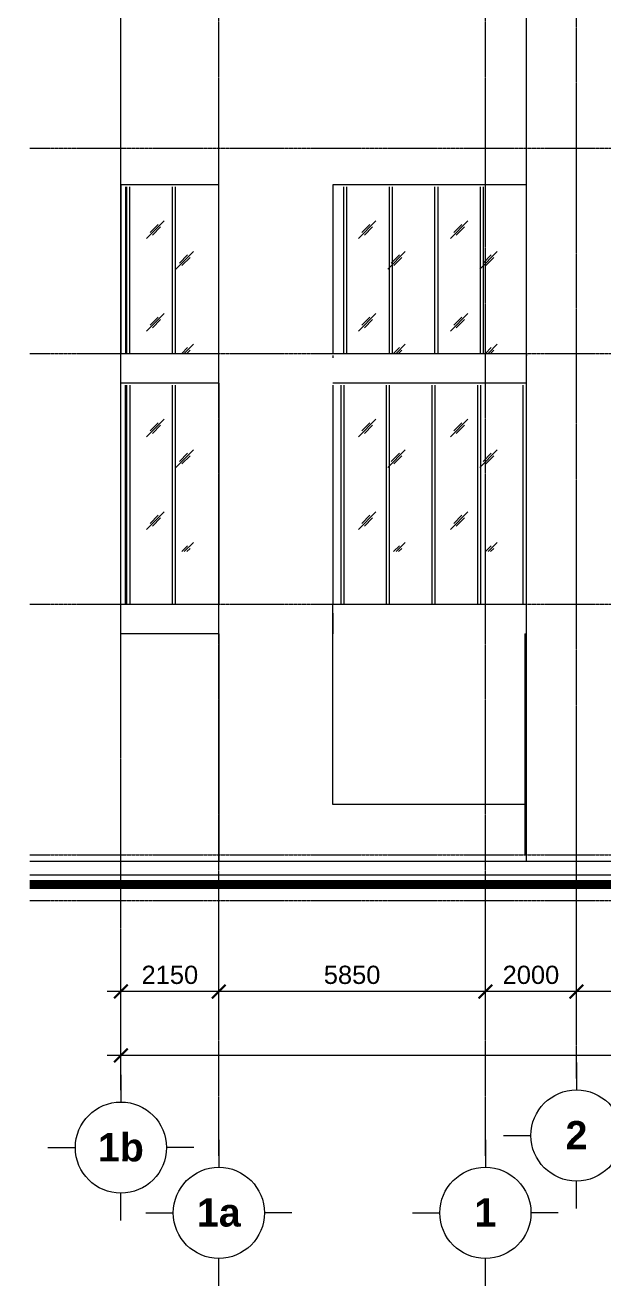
# Model space of a CAD drawing. Header units: millimetres. Extents: x -10599 to 108788, y -9455 to 93550.
# Drawn here: x -10599 to 2101, y -9455 to 18199 of the extents above; entities that cross this region are included whole.
import ezdxf

# ---------------------------------------------------------------- set-up
doc = ezdxf.new("R2010")
doc.units = ezdxf.units.MM
doc.linetypes.add('Centre', pattern=[31.75, 6.35, -4.7625, 15.875, -4.7625])
doc.linetypes.add('Grid Line', pattern=[4.2, 3, -0.6, 0, -0.6])
for name, color, linetype, lineweight in [('A-GLAZ-CWMG', 55, 'Continuous', 5), ('DIM', 1, 'Continuous', 5), ('KH', 6, 'Continuous', 5), ('KINH', 152, 'Continuous', 5), ('NET CAT', 3, 'Continuous', 5), ('NET CATConcrete', 3, 'Continuous', 5), ('NET-THAY', 2, 'Continuous', 9), ('TRUC', 225, 'Continuous', 5)]:
    doc.layers.add(name, color=color, linetype=linetype, lineweight=lineweight)
doc.styles.add('Arial_B', font='arialbd_0.ttf', dxfattribs={"height": 619.047619})
doc.styles.add('TA1', font='arial_0.ttf')
doc.dimstyles.new('D_200_KTx2', dxfattribs={"dimtxt": 400, "dimasz": 300, "dimexe": 300, "dimexo": 300, "dimgap": 160, "dimtad": 1, "dimdec": 0, "dimzin": 9, "dimtxsty": 'TA1', "dimblk": 'ARCHTICK', "dimcen": 1, "dimdle": 300, "dimclrd": 256, "dimclre": 256, "dimclrt": 7, "dimadec": 0, "dimazin": 0, "dimtfac": 1, "dimtdec": 0, "dimtix": 1, "dimtmove": 1, "dimatfit": 3, "dimldrblk": 'ARCHTICK', "dimfxl": 0, "dimtolj": 1, "dimtzin": 0, "dimlwd": -1, "dimlwe": -1, "dimarcsym": 0})

# ---------------------------------------------------------------- blocks, each defined once
blk = doc.blocks.new('System Panel - Glazed-1982865-MẶT ĐỨNG 1-14')
at = {"layer": 'KINH'}
blk.add_line((-3849, 10300), (-3849, 5500), dxfattribs=at)
blk = doc.blocks.new('System Panel - Glazed-1982774-MẶT ĐỨNG 1-14')
at = {"layer": 'KINH'}
for p, q in [((-8395, 5500), (-8395, 10300)), ((-8383, 10300), (-8383, 5500))]:
    blk.add_line(p, q, dxfattribs=at)
blk = doc.blocks.new('System Panel - Glazed-1982956-MẶT ĐỨNG 1-14')
at = {"layer": 'KINH'}
blk.add_line((-8399, 14650), (-8399, 11000), dxfattribs=at)
blk = doc.blocks.new('Rectangular Mullion - Rectangular Mullion-1978556-MẶT ĐỨNG 1-14')
at = {"layer": 'A-GLAZ-CWMG'}
for p, q in [((-612, 14650), (-612, 11000)), ((-546, 14650), (-546, 11000))]:
    blk.add_line(p, q, dxfattribs=at)
blk = doc.blocks.new('Rectangular Mullion - Rectangular Mullion-V57-MẶT ĐỨNG 1-14')
at = {"layer": 'A-GLAZ-CWMG'}
for p, q in [((398, 2233), (365, 2233)), ((365, 2233), (365, 2167)), ((398, 2207), (398, 2233)), ((365, 2167), (398, 2167)), ((401, 2207), (398, 2207)), ((398, 2167), (398, 2193)), ((398, 2193), (401, 2193))]:
    blk.add_line(p, q, dxfattribs=at)
blk = doc.blocks.new('Rectangular Mullion - Rectangular Mullion-V58-MẶT ĐỨNG 1-14')
at = {"layer": 'A-GLAZ-CWMG'}
for p, q in [((365, 2167), (365, 0)), ((398, 2167), (398, 0)), ((398, 0), (365, 0)), ((401, 0), (398, 0))]:
    blk.add_line(p, q, dxfattribs=at)
blk = doc.blocks.new('Rectangular Mullion - Rectangular Mullion-V59-MẶT ĐỨNG 1-14')
at = {"layer": 'A-GLAZ-CWMG'}
for p, q in [((365, 4850), (381, 4850)), ((365, 4850), (365, 2233)), ((398, 4850), (398, 2233))]:
    blk.add_line(p, q, dxfattribs=at)
blk = doc.blocks.new('Rectangular Mullion - Rectangular Mullion-1978481-MẶT ĐỨNG 1-14')
at = {"layer": 'A-GLAZ-CWMG'}
for p, q in [((326, 10300), (326, 5500)), ((393, 10300), (393, 5500))]:
    blk.add_line(p, q, dxfattribs=at)
blk = doc.blocks.new('Grid - FamilyAL-KH TRUC-1020318-MẶT ĐỨNG 1-14')
at = {"layer": 'KH'}
for p, q in [((-6349, -7200), (-6349, -7800)), ((-7949, -8800), (-7349, -8800)), ((-4749, -8800), (-5349, -8800)), ((-6349, -10400), (-6349, -9800))]:
    blk.add_line(p, q, dxfattribs=at)
blk.add_circle((-6349, -8800), 1000, dxfattribs=at)
blk = doc.blocks.new('_ARCHTICK')
at = {"color": 0, "linetype": 'ByBlock', "const_width": 0.15}
blk.add_lwpolyline([(-0.5, -0.5), (0.5, 0.5)], dxfattribs=at)
blk = doc.blocks.new('DIMBLOCK40-MẶT ĐỨNG 1-14')
at = {"layer": 'Defpoints', "color": 0, "transparency": 16777216}
for p in [(1501, -3000), (1501, -3424), (7951, -3424)]:
    blk.add_point(p, dxfattribs=at)
at = {"layer": 'DIM', "transparency": 16777216}
for p, q in [((1501, -3124), (1501, -2700)), ((7951, -3124), (7951, -2700)), ((8251, -3000), (1201, -3000))]:
    blk.add_line(p, q, dxfattribs=at)
at = {"layer": 'DIM', "transparency": 16777216, "xscale": 300, "yscale": 300, "zscale": 300, "rotation": 180}
blk.add_blockref('_ARCHTICK', (1501, -3000), dxfattribs=at)
at = {"layer": 'DIM', "transparency": 16777216, "xscale": 300, "yscale": 300, "zscale": 300}
blk.add_blockref('_ARCHTICK', (7951, -3000), dxfattribs=at)
at = {"layer": 'DIM', "color": 7, "transparency": 16777216, "insert": (4726, -2636), "char_height": 400, "attachment_point": 5, "style": 'TA1'}
blk.add_mtext('\\A1;6450', dxfattribs=at)
blk = doc.blocks.new('DIMBLOCK41-MẶT ĐỨNG 1-14')
at = {"layer": 'Defpoints', "color": 0, "transparency": 16777216}
for p in [(-499, -3000), (-499, -3424), (1501, -3424)]:
    blk.add_point(p, dxfattribs=at)
at = {"layer": 'DIM', "transparency": 16777216}
for p, q in [((-499, -3124), (-499, -2700)), ((1501, -3124), (1501, -2700)), ((1801, -3000), (-799, -3000))]:
    blk.add_line(p, q, dxfattribs=at)
at = {"layer": 'DIM', "transparency": 16777216, "xscale": 300, "yscale": 300, "zscale": 300, "rotation": 180}
blk.add_blockref('_ARCHTICK', (-499, -3000), dxfattribs=at)
at = {"layer": 'DIM', "transparency": 16777216, "xscale": 300, "yscale": 300, "zscale": 300}
blk.add_blockref('_ARCHTICK', (1501, -3000), dxfattribs=at)
at = {"layer": 'DIM', "color": 7, "transparency": 16777216, "insert": (501, -2636), "char_height": 400, "attachment_point": 5, "style": 'TA1'}
blk.add_mtext('\\A1;2000', dxfattribs=at)
blk = doc.blocks.new('DIMBLOCK42-MẶT ĐỨNG 1-14')
at = {"layer": 'Defpoints', "color": 0, "transparency": 16777216}
for p in [(-6349, -3000), (-6349, -3424), (-499, -3424)]:
    blk.add_point(p, dxfattribs=at)
at = {"layer": 'DIM', "transparency": 16777216}
for p, q in [((-6349, -3124), (-6349, -2700)), ((-499, -3124), (-499, -2700)), ((-199, -3000), (-6649, -3000))]:
    blk.add_line(p, q, dxfattribs=at)
at = {"layer": 'DIM', "transparency": 16777216, "xscale": 300, "yscale": 300, "zscale": 300, "rotation": 180}
blk.add_blockref('_ARCHTICK', (-6349, -3000), dxfattribs=at)
at = {"layer": 'DIM', "transparency": 16777216, "xscale": 300, "yscale": 300, "zscale": 300}
blk.add_blockref('_ARCHTICK', (-499, -3000), dxfattribs=at)
at = {"layer": 'DIM', "color": 7, "transparency": 16777216, "insert": (-3424, -2636), "char_height": 400, "attachment_point": 5, "style": 'TA1'}
blk.add_mtext('\\A1;5850', dxfattribs=at)
blk = doc.blocks.new('DIMBLOCK43-MẶT ĐỨNG 1-14')
at = {"layer": 'Defpoints', "color": 0, "transparency": 16777216}
for p in [(-8499, -3000), (-8499, -3424), (-6349, -3424)]:
    blk.add_point(p, dxfattribs=at)
at = {"layer": 'DIM', "transparency": 16777216}
for p, q in [((-8499, -3124), (-8499, -2700)), ((-6349, -3124), (-6349, -2700)), ((-6049, -3000), (-8799, -3000))]:
    blk.add_line(p, q, dxfattribs=at)
at = {"layer": 'DIM', "transparency": 16777216, "xscale": 300, "yscale": 300, "zscale": 300, "rotation": 180}
blk.add_blockref('_ARCHTICK', (-8499, -3000), dxfattribs=at)
at = {"layer": 'DIM', "transparency": 16777216, "xscale": 300, "yscale": 300, "zscale": 300}
blk.add_blockref('_ARCHTICK', (-6349, -3000), dxfattribs=at)
at = {"layer": 'DIM', "color": 7, "transparency": 16777216, "insert": (-7424, -2636), "char_height": 400, "attachment_point": 5, "style": 'TA1'}
blk.add_mtext('\\A1;2150', dxfattribs=at)
blk = doc.blocks.new('DIMBLOCK44-MẶT ĐỨNG 1-14')
at = {"layer": 'Defpoints', "color": 0, "transparency": 16777216}
for p in [(-8499, -4400), (-8499, -4824), (41001, -4824)]:
    blk.add_point(p, dxfattribs=at)
at = {"layer": 'DIM', "transparency": 16777216}
for p, q in [((-8499, -4524), (-8499, -4100)), ((41001, -4524), (41001, -4100)), ((41301, -4400), (-8799, -4400))]:
    blk.add_line(p, q, dxfattribs=at)
at = {"layer": 'DIM', "transparency": 16777216, "xscale": 300, "yscale": 300, "zscale": 300, "rotation": 180}
blk.add_blockref('_ARCHTICK', (-8499, -4400), dxfattribs=at)
at = {"layer": 'DIM', "transparency": 16777216, "xscale": 300, "yscale": 300, "zscale": 300}
blk.add_blockref('_ARCHTICK', (41001, -4400), dxfattribs=at)
at = {"layer": 'DIM', "color": 7, "transparency": 16777216, "insert": (16251, -4036), "char_height": 400, "attachment_point": 5, "style": 'TA1'}
blk.add_mtext('\\A1;49500', dxfattribs=at)

msp = doc.modelspace()

# ---------------------------------------------------------------- hatches: boundary and pattern name
at = {"layer": 'KINH'}
h = msp.add_hatch(dxfattribs=at)
h.set_pattern_fill('FP_11', color=256, angle=360, style=0, pattern_type=2)
h.set_pattern_definition([(45.204, (-17894.5, 1401.6), (0.002, 2032), [252.7, -2610.8]), (45.204, (-17949.3, 1456.7), (0.002, 2032), [252.7, -2610.8]), (45.204, (-18024.7, 1325.7), (0.002, 2032), [544.27, -2319.24]), (45.204, (-19266.5, 2763), (0.002, 2032), [252.7, -2610.8]), (45.204, (-19321.3, 2818.2), (0.002, 2032), [252.7, -2610.8]), (45.204, (-19396.6, 2687.1), (0.002, 2032), [544.27, -2319.24])])
h.paths.add_polyline_path([(-6349.5, 11000), (-6349.5, 14700), (-8499.5, 14700), (-8499.5, 11000)])
h = msp.add_hatch(dxfattribs=at)
h.set_pattern_fill('FP_11', color=256, angle=360, style=0, pattern_type=2)
h.set_pattern_definition([(45.204, (-13244.5, 1401.6), (0.002, 2032), [252.7, -2610.8]), (45.204, (-13299.3, 1456.7), (0.002, 2032), [252.7, -2610.8]), (45.204, (-13374.7, 1325.7), (0.002, 2032), [544.27, -2319.24]), (45.204, (-14616.5, 2763), (0.002, 2032), [252.7, -2610.8]), (45.204, (-14671.3, 2818.2), (0.002, 2032), [252.7, -2610.8]), (45.204, (-14746.6, 2687.1), (0.002, 2032), [544.27, -2319.24])])
h.paths.add_polyline_path([(400.5, 11000), (400.5, 14700), (-3849.5, 14700), (-3849.5, 11000)])
h = msp.add_hatch(dxfattribs=at)
h.set_pattern_fill('FP_11', color=256, angle=360, style=0, pattern_type=2)
h.set_pattern_definition([(45.204, (-17894.5, -2948.4), (0.002, 2032), [252.7, -2610.8]), (45.204, (-17949.3, -2893.3), (0.002, 2032), [252.7, -2610.8]), (45.204, (-18024.7, -3024.3), (0.002, 2032), [544.27, -2319.24]), (45.204, (-19266.5, -1587), (0.002, 2032), [252.7, -2610.8]), (45.204, (-19321.3, -1531.8), (0.002, 2032), [252.7, -2610.8]), (45.204, (-19396.6, -1662.9), (0.002, 2032), [544.27, -2319.24])])
h.paths.add_polyline_path([(-6349.5, 6650), (-6349.5, 10350), (-8499.5, 10350), (-8499.5, 6650)])
h = msp.add_hatch(dxfattribs=at)
h.set_pattern_fill('FP_11', color=256, angle=360, style=0, pattern_type=2)
h.set_pattern_definition([(45.204, (-13244.5, -2948.4), (0.002, 2032), [252.7, -2610.8]), (45.204, (-13299.3, -2893.3), (0.002, 2032), [252.7, -2610.8]), (45.204, (-13374.7, -3024.3), (0.002, 2032), [544.27, -2319.24]), (45.204, (-14616.5, -1587), (0.002, 2032), [252.7, -2610.8]), (45.204, (-14671.3, -1531.8), (0.002, 2032), [252.7, -2610.8]), (45.204, (-14746.6, -1662.9), (0.002, 2032), [544.27, -2319.24])])
h.paths.add_polyline_path([(400.5, 6650), (400.5, 10350), (-3849.5, 10350), (-3849.5, 6650)])

# ---------------------------------------------------------------- linework, layer by layer
at = {"layer": 'NET CAT', "const_width": 200}
msp.add_lwpolyline([(105087.8, -650), (-10499.5, -650)], dxfattribs=at)
at = {"layer": 'NET CAT'}
msp.add_lwpolyline([(105087.8, -450), (-10499.5, -450)], dxfattribs=at)
at = {"layer": 'NET CATConcrete'}
for p, q in [((400.5, 14700), (400.5, 15300)), ((-6349.5, 10900), (-6349.5, 10950)), ((-3849.5, 10950), (-3849.5, 10900)), ((400.5, 10350), (400.5, 10800)), ((-8499.5, 4850), (-8499.5, 5500)), ((-3849.5, 5300), (-3849.5, 4850))]:
    msp.add_line(p, q, dxfattribs=at)
at = {"layer": 'NET-THAY'}
for p, q in [((400.5, 14700), (400.5, 17998.3)), ((400.5, 11000), (400.5, 10950)), ((400.5, 10800), (400.5, 10950)), ((-6349.5, 10350), (-8499.5, 10350)), ((400.5, 10350), (-3849.5, 10350)), ((-8499.5, 5500), (-6349.5, 5500)), ((-3849.5, 5500), (380.5, 5500)), ((-3849.5, 1100), (-3849.5, 5500)), ((-6349.5, 4850), (-8499.5, 4850)), ((364.9, 1100), (-3849.5, 1100)), ((9065.7, -150), (-10499.5, -150))]:
    msp.add_line(p, q, dxfattribs=at)
for points in [[(-8499.5, 4850), (-8499.5, 87000)], [(400.5, -150), (400.5, 81700)], [(-6349.5, 10350), (-6349.5, 5500)], [(-6349.5, 4850), (-6349.5, -150)]]:
    msp.add_lwpolyline(points, dxfattribs=at)
for points in [[(-6349.5, 14700), (-8499.5, 14700), (-8499.5, 11000), (-6349.5, 11000)], [(400.5, 14700), (-3849.5, 14700), (-3849.5, 11000), (400.5, 11000)]]:
    msp.add_lwpolyline(points, close=True, dxfattribs=at)
at = {"layer": 'TRUC', "linetype": 'Grid Line'}
for p, q in [((-8499.5, -5171), (-8499.5, 91838.4)), ((-6349.5, -6601.6), (-6349.5, 91838.4)), ((-499.5, -6601.6), (-499.5, 91838.4)), ((1500.5, -4904), (1500.5, 91838.4))]:
    msp.add_line(p, q, dxfattribs=at)
at = {"layer": 'TRUC', "linetype": 'Centre'}
for p, q in [((-10499.5, 15500), (108517.8, 15500)), ((-10499.5, 11000), (108517.8, 11000)), ((-10499.5, 5500), (108517.8, 5500)), ((-10499.5, 0), (108517.8, 0)), ((-10499.5, -1000), (108517.8, -1000))]:
    msp.add_line(p, q, dxfattribs=at)

# ---------------------------------------------------------------- block references
at = {"layer": 'A-GLAZ-CWMG'}
for name, p in [('Rectangular Mullion - Rectangular Mullion-1978556-MẶT ĐỨNG 1-14', (-7761.6, 0)), ('Rectangular Mullion - Rectangular Mullion-1978556-MẶT ĐỨNG 1-14', (-6761.6, 0)), ('Rectangular Mullion - Rectangular Mullion-1978556-MẶT ĐỨNG 1-14', (-3000, 0)), ('Rectangular Mullion - Rectangular Mullion-1978556-MẶT ĐỨNG 1-14', (-2000, 0)), ('Rectangular Mullion - Rectangular Mullion-1978556-MẶT ĐỨNG 1-14', (-1000, 0)), ('Rectangular Mullion - Rectangular Mullion-1978556-MẶT ĐỨNG 1-14', (0, 0)), ('Rectangular Mullion - Rectangular Mullion-1978481-MẶT ĐỨNG 1-14', (-8699.4, 0)), ('Rectangular Mullion - Rectangular Mullion-1978481-MẶT ĐỨNG 1-14', (-7699.4, 0)), ('Rectangular Mullion - Rectangular Mullion-1978481-MẶT ĐỨNG 1-14', (-4000, 0)), ('Rectangular Mullion - Rectangular Mullion-1978481-MẶT ĐỨNG 1-14', (-3000, 0)), ('Rectangular Mullion - Rectangular Mullion-1978481-MẶT ĐỨNG 1-14', (-2000, 0)), ('Rectangular Mullion - Rectangular Mullion-1978481-MẶT ĐỨNG 1-14', (-1000, 0)), ('Rectangular Mullion - Rectangular Mullion-1978481-MẶT ĐỨNG 1-14', (0, 0)), ('Rectangular Mullion - Rectangular Mullion-V59-MẶT ĐỨNG 1-14', (0, 0)), ('Rectangular Mullion - Rectangular Mullion-V57-MẶT ĐỨNG 1-14', (0, 0)), ('Rectangular Mullion - Rectangular Mullion-V58-MẶT ĐỨNG 1-14', (0, 0))]:
    msp.add_blockref(name, p, dxfattribs=at)
at = {"layer": 'KH'}
for p in [(7850, 2642.7), (-2150, 2375.7), (0, 945.1), (5850, 945.1)]:
    msp.add_blockref('Grid - FamilyAL-KH TRUC-1020318-MẶT ĐỨNG 1-14', p, dxfattribs=at)
at = {"layer": 'KINH'}
for name in ['System Panel - Glazed-1982956-MẶT ĐỨNG 1-14', 'System Panel - Glazed-1982774-MẶT ĐỨNG 1-14', 'System Panel - Glazed-1982865-MẶT ĐỨNG 1-14']:
    msp.add_blockref(name, (0, 0), dxfattribs=at)

# ---------------------------------------------------------------- texts
at = {"layer": 'KH', "attachment_point": 2, "line_spacing_factor": 0.941778, "style": 'Arial_B'}
for s, insert, char_height, width in [('1b', (-8499.7, -6106.7), 619.05, 1175.251), ('\\fArial|b1|i0|c0|p34|;2', (1500.3, -5839.8), 619.048, 558.244), ('1a', (-6349.7, -7537.4), 619.05, 1116.488), ('\\fArial|b1|i0|c0|p34|;1', (-499.7, -7537.4), 619.048, 558.244)]:
    msp.add_mtext(s, dxfattribs=dict(at, insert=insert, char_height=char_height, width=width))

# ---------------------------------------------------------------- dimensions: what is measured, and where the dimension line sits
at = {"layer": 'DIM'}
for base, p1, p2, picture, middle in [((-8499.5, -3000), (-6349.5, -3424.3), (-8499.5, -3424.3), 'DIMBLOCK43-MẶT ĐỨNG 1-14', (-7424.5, -2635.8)), ((-6349.5, -3000), (-499.5, -3424.3), (-6349.5, -3424.3), 'DIMBLOCK42-MẶT ĐỨNG 1-14', (-3424.5, -2635.8)), ((-499.5, -3000), (1500.5, -3424.3), (-499.5, -3424.3), 'DIMBLOCK41-MẶT ĐỨNG 1-14', (500.5, -2635.8)), ((1500.5, -3000), (7950.5, -3424.3), (1500.5, -3424.3), 'DIMBLOCK40-MẶT ĐỨNG 1-14', (4725.5, -2635.8)), ((-8499.5, -4400), (41000.5, -4824.3), (-8499.5, -4824.3), 'DIMBLOCK44-MẶT ĐỨNG 1-14', (16250.5, -4035.8))]:
    dim = msp.add_linear_dim(base=base, p1=p1, p2=p2, dimstyle='D_200_KTx2', dxfattribs=at)
    dim.commit()
    dim.dimension.update_dxf_attribs({"geometry": picture, "text_midpoint": middle})

doc.saveas('drawing.dxf')
